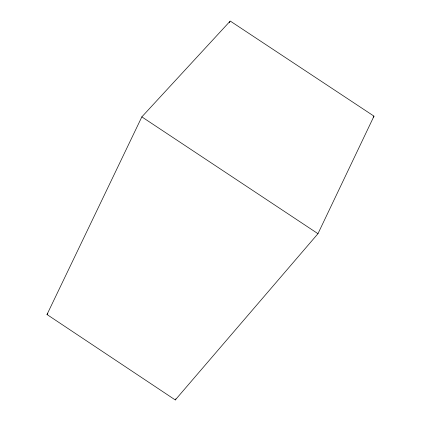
<?xml version="1.0" encoding="UTF-8"?>
<svg xmlns="http://www.w3.org/2000/svg" width="421" height="421" viewBox="0 0 421 421"><rect width="100%" height="100%" fill="white"/><g stroke="black" fill="none" stroke-linecap="round" stroke-linejoin="round"><path stroke-width="0.63" d="M317.971 233.687L373.995 116.154L230.24 21.05L141.845 116.88L47.005 314.519L175.289 399.95L317.971 233.687L141.845 116.88M229.319 22.792L229.934 21.629M175.289 399.95L175.931 398.803M373.174 117.18L373.995 116.154M47.005 314.519L47.826 313.492"/></g></svg>
